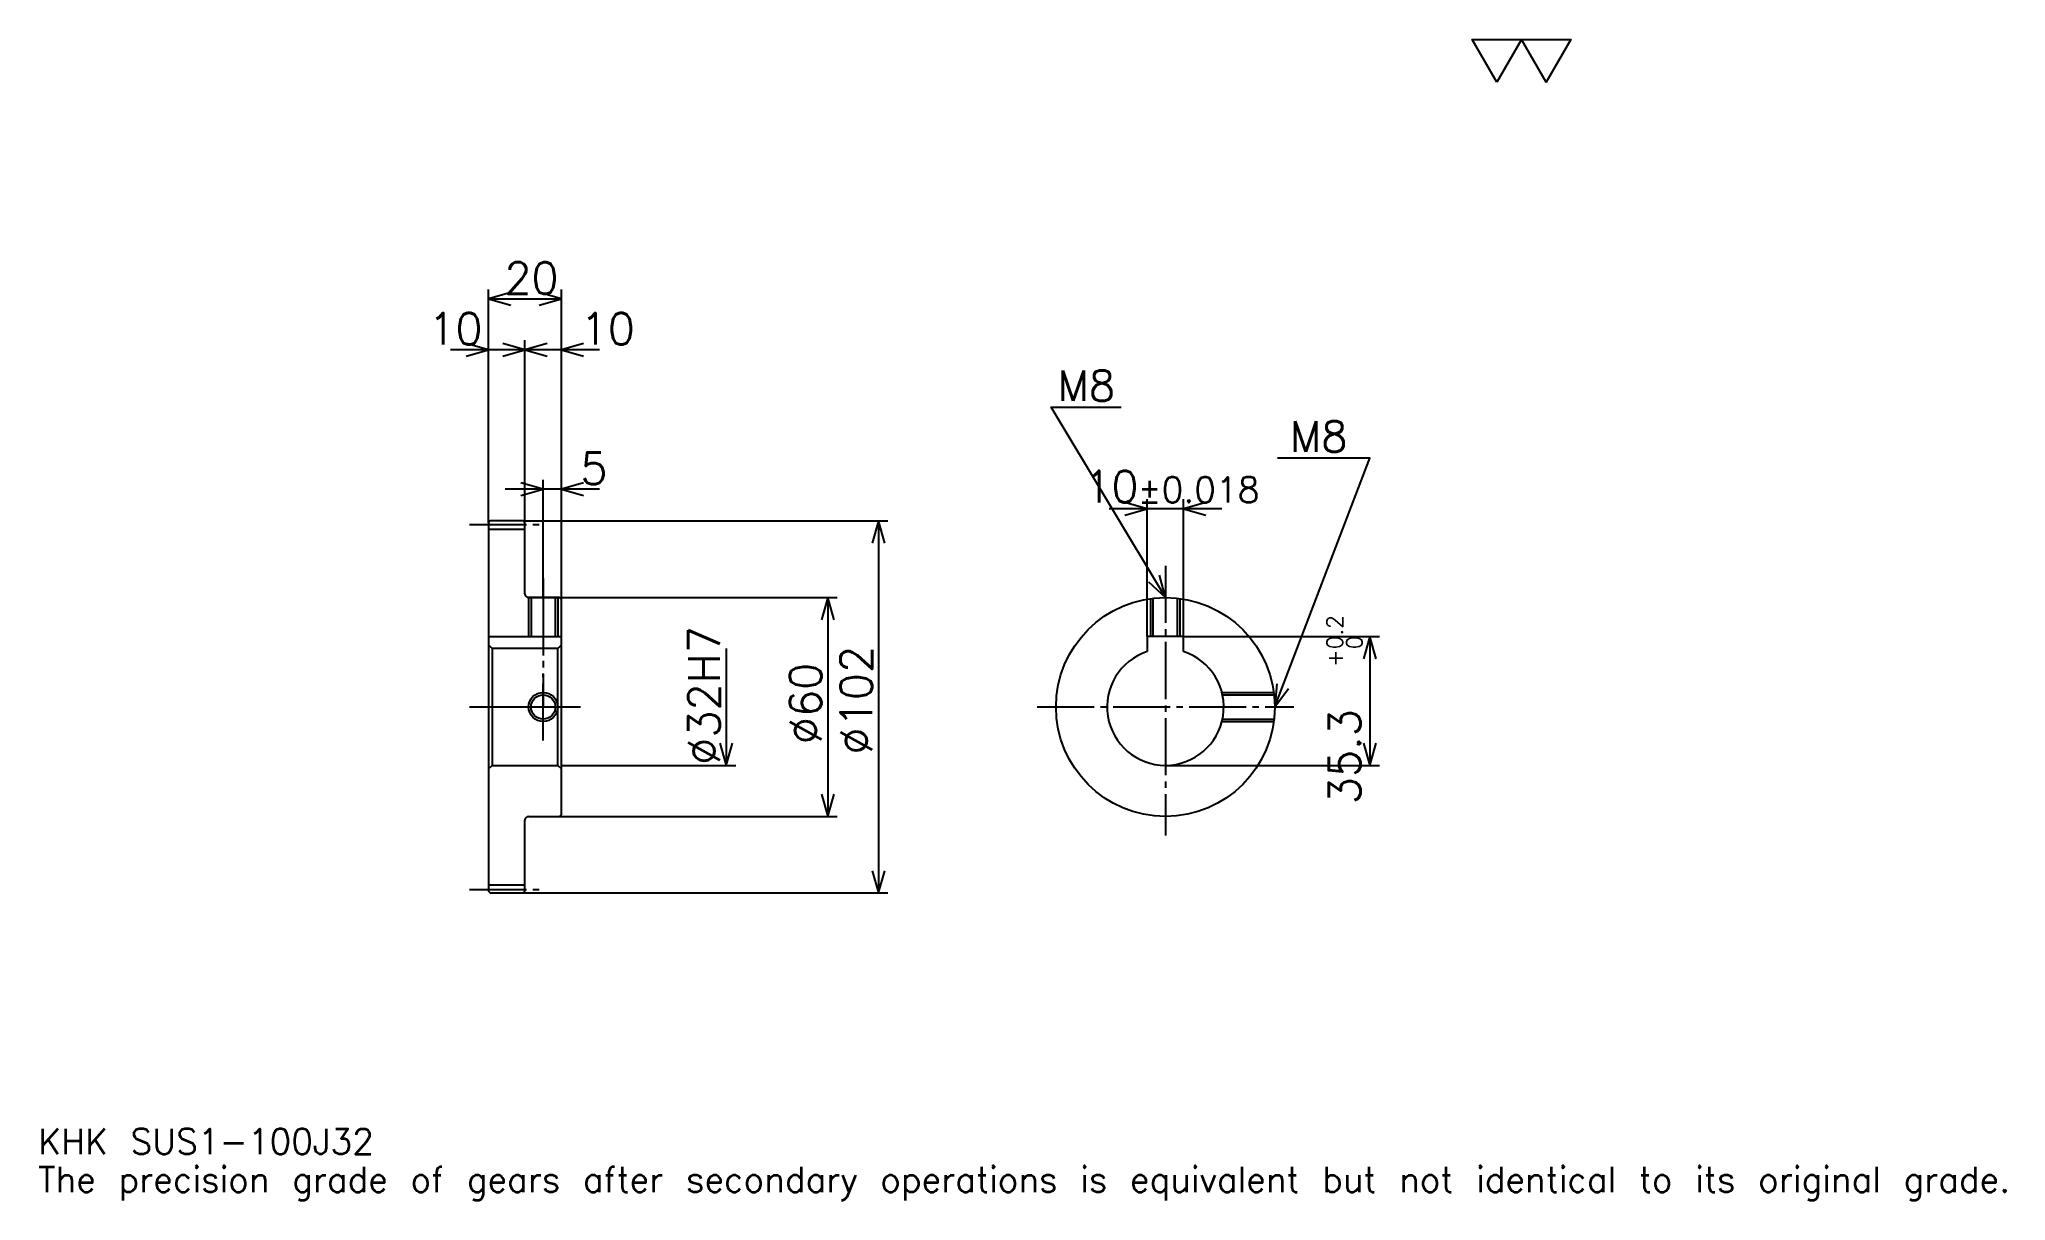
# Model space of a CAD drawing. Extents: x 18 to 557, y 6 to 325.
import ezdxf

# ---------------------------------------------------------------- set-up
doc = ezdxf.new("R2010")
doc.units = 0
doc.linetypes.add('DASHDOT', pattern=[20.869564, 15.652174, -1.73913, 1.73913, -1.73913])
doc.layers.get('0').update_dxf_attribs({"linetype": 'CONTINUOUS'})
doc.layers.add('DASHDOT', color=6, linetype='DASHDOT')
doc.styles.add('KANJI', font='TXT', dxfattribs={"bigfont": 'BIGFONT'})

msp = doc.modelspace()

# ---------------------------------------------------------------- linework, layer by layer
at = {"color": 5}
for p, q in [((140.869568, 192.739136), (140.869568, 256.217407)), ((140.869568, 253.608704), (160.869568, 253.608704)), ((160.869568, 192.739136), (160.869568, 256.217407)), ((161.304352, 239.695648), (130.434784, 239.695648)), ((171.304352, 239.695648), (140.434784, 239.695648)), ((150.869568, 192.739136), (150.869568, 242.304352)), ((171.304352, 201.434784), (145.434784, 201.434784)), ((155.869568, 192.739136), (155.869568, 204.043488)), ((341.956543, 196.08696), (311.086975, 196.08696)), ((321.521729, 161.039139), (321.521729, 198.695648)), ((331.521729, 161.039139), (331.521729, 198.695648)), ((140.869568, 192.239136), (140.869568, 192.739136)), ((150.369568, 192.739136), (160.869568, 192.739136)), ((150.869568, 192.239136), (150.869568, 192.739136)), ((155.869568, 171.739136), (155.869568, 192.739136)), ((155.869568, 171.739136), (155.869568, 192.739136)), ((160.869568, 192.739136), (250.434784, 192.739136)), ((160.869568, 171.239136), (160.869568, 192.739136)), ((247.82608, 192.739136), (247.82608, 90.739136)), ((151.869568, 171.739136), (160.869568, 171.739136)), ((160.869568, 171.739136), (236.521744, 171.739136)), ((233.913055, 171.739136), (233.913055, 111.739136)), ((206.08696, 157.739136), (206.08696, 125.739136)), ((331.521729, 161.039139), (385.217407, 161.039139)), ((382.608704, 161.039139), (382.608704, 125.739136)), ((160.869568, 125.739136), (208.695648, 125.739136)), ((326.521729, 125.739136), (385.217407, 125.739136)), ((151.869568, 111.739136), (160.869568, 111.739136)), ((160.869568, 111.739136), (236.521744, 111.739136)), ((150.369568, 90.739136), (160.869568, 90.739136)), ((160.869568, 90.739136), (250.434784, 90.739136))]:
    msp.add_line(p, q, dxfattribs=at)
at = {"color": 4}
for p, q in [((140.869568, 190.489136), (150.869568, 190.489136)), ((140.869568, 161.039139), (160.869568, 161.039139)), ((141.869568, 157.739136), (141.869568, 125.739136)), ((159.869568, 157.739136), (160.869568, 158.739136)), ((159.869568, 125.739136), (160.869568, 124.739136)), ((140.869568, 92.989136), (150.869568, 92.989136))]:
    msp.add_line(p, q, dxfattribs=at)
at = {"color": 7}
msp.add_lwpolyline([(417.391296, 313.043488), (410.608673, 324.800018), (437.739136, 324.800018), (430.956512, 313.043488), (424.17392, 324.800018), (417.391296, 313.043488)], dxfattribs=at)
at = {"color": 5}
for points in [[(146.956528, 255.347839), (140.869568, 253.608704), (146.956528, 251.869568)], [(154.782608, 251.869568), (160.869568, 253.608704), (154.782608, 255.347839)], [(134.782608, 237.956528), (140.869568, 239.695648), (134.782608, 241.434784)], [(144.782608, 237.956528), (150.869568, 239.695648), (144.782608, 241.434784)], [(156.956528, 241.434784), (150.869568, 239.695648), (156.956528, 237.956528)], [(166.956528, 241.434784), (160.869568, 239.695648), (166.956528, 237.956528)], [(326.521729, 171.739136), (295.217407, 223.913055), (314.347839, 223.913055)], [(356.521729, 141.739136), (382.608704, 210), (357.217407, 210)], [(149.782608, 199.695648), (155.869568, 201.434784), (149.782608, 203.17392)], [(166.956528, 203.17392), (160.869568, 201.434784), (166.956528, 199.695648)], [(315.434784, 194.347824), (321.521729, 196.08696), (315.434784, 197.826096)], [(337.608704, 197.826096), (331.521729, 196.08696), (337.608704, 194.347824)], [(249.565216, 186.652176), (247.82608, 192.739136), (246.08696, 186.652176)], [(321.898743, 176.063873), (326.521729, 171.739136), (324.881317, 177.853424)], [(235.652176, 165.652176), (233.913055, 171.739136), (232.17392, 165.652176)], [(384.347839, 154.952179), (382.608704, 161.039139), (380.869568, 154.952179)], [(357.07016, 148.045868), (356.521729, 141.739136), (360.319214, 146.804184)], [(204.347824, 131.826096), (206.08696, 125.739136), (207.82608, 131.826096)], [(380.869568, 131.826096), (382.608704, 125.739136), (384.347839, 131.826096)], [(232.17392, 117.826096), (233.913055, 111.739136), (235.652176, 117.826096)], [(246.08696, 96.826096), (247.82608, 90.739136), (249.565216, 96.826096)]]:
    msp.add_lwpolyline(points, dxfattribs=at)
at = {"color": 4}
for points in [[(150.869568, 172.739136), (150.869568, 192.239136), (150.369568, 192.739136), (141.369568, 192.739136), (140.869568, 192.239136), (140.869568, 124.739136)], [(151.869568, 171.739136), (151.869568, 161.039139)], [(151.869568, 111.739136), (160.369568, 111.739136), (160.869568, 112.239136), (160.869568, 171.239136), (160.369568, 171.739136), (151.869568, 171.739136)], [(152.544571, 171.739136), (152.544571, 161.039139)], [(159.194565, 171.739136), (159.194565, 161.039139)], [(159.869568, 171.739136), (159.869568, 161.039139)], [(322.521729, 161.039139), (322.521729, 171.471268)], [(323.196747, 161.039139), (323.196747, 171.554306)], [(329.846741, 161.039139), (329.846741, 171.554306)], [(330.521729, 161.039139), (330.521729, 171.471268)], [(140.869568, 124.739136), (141.869568, 125.739136), (159.869568, 125.739136), (159.869568, 157.739136), (141.869568, 157.739136), (140.869568, 158.739136)], [(331.521729, 156.93782), (331.521729, 161.039139), (321.521729, 161.039139), (321.521729, 156.93782)], [(342.013672, 145.739136), (356.253876, 145.739136)], [(342.172424, 145.064133), (356.336914, 145.064133)], [(342.013672, 137.739136), (356.253876, 137.739136)], [(342.172424, 138.414139), (356.336914, 138.414139)], [(140.869568, 124.739136), (140.869568, 91.239136), (141.369568, 90.739136), (150.369568, 90.739136), (150.869568, 91.239136), (150.869568, 110.739136)]]:
    msp.add_lwpolyline(points, dxfattribs=at)
for centre, radius in [((326.521729, 141.739136), 30), ((155.869568, 141.739136), 3.325)]:
    msp.add_circle(centre, radius, dxfattribs=at)
at = {"color": 7}
msp.add_circle((155.869568, 141.739136), 4, dxfattribs=at)
at = {"color": 4}
for centre, radius, start, end in [((151.869568, 172.739136), 1, 180, 270), ((326.521729, 141.739136), 16, 108.20995733, 71.79004267), ((151.869568, 110.739136), 1, 90, 180)]:
    msp.add_arc(centre, radius, start, end, dxfattribs=at)
at = {"layer": 'DASHDOT', "color": 7}
for p, q in [((135.652176, 191.739136), (156.08696, 191.739136)), ((326.521729, 180.434784), (326.521729, 106.521744)), ((155.869568, 171.739136), (155.869568, 141.739136)), ((135.652176, 141.739136), (166.08696, 141.739136)), ((291.304352, 141.739136), (361.739136, 141.739136)), ((135.652176, 91.739136), (156.08696, 91.739136))]:
    msp.add_line(p, q, dxfattribs=at)
for points in [[(155.869568, 176.956528), (155.869568, 155.821747)], [(155.869568, 132.521744), (155.869568, 150.956528)], [(146.652176, 141.739136), (165.08696, 141.739136)]]:
    msp.add_lwpolyline(points, dxfattribs=at)

# ---------------------------------------------------------------- texts
at = {"color": 7, "style": 'KANJI'}
for s, height, p in [('20', 8.695652, (145.217392, 255)), ('10', 8.695652, (124.347824, 241.08696)), ('10', 8.695652, (166.08696, 241.08696)), ('M8', 8.347826, (296.956543, 225.652176)), ('M8', 8.347826, (360.695679, 211.739136)), ('5', 8.695652, (166.08696, 202.826096)), ('10', 8.695652, (304.224365, 197.826096)), ('%%p0.018', 6.956522, (318.918945, 197.826096)), ('KHK SUS1-100J32', 6.956522, (17.391304, 19.130434)), ('The precision grade of gears after secondary operations is equivalent but not identical to its original grade.', 6.956522, (17.391304, 8.695652))]:
    msp.add_text(s, height=height, dxfattribs=at).set_placement(p)
for s, height, p in [('%%c32H7', 8.695652, (204.347824, 125.869568)), ('0.2', 4.347826, (375.130432, 157.57251)), ('%%c102', 8.695652, (246.08696, 128.695648)), ('+', 4.347826, (375.130432, 152.702942)), ('0', 4.347826, (380.521729, 157.57251)), ('%%c60', 8.695652, (232.17392, 131.521744)), ('35.3', 8.695652, (380, 115.064713))]:
    msp.add_text(s, height=height, rotation=90, dxfattribs=at).set_placement(p)

doc.saveas('drawing.dxf')
